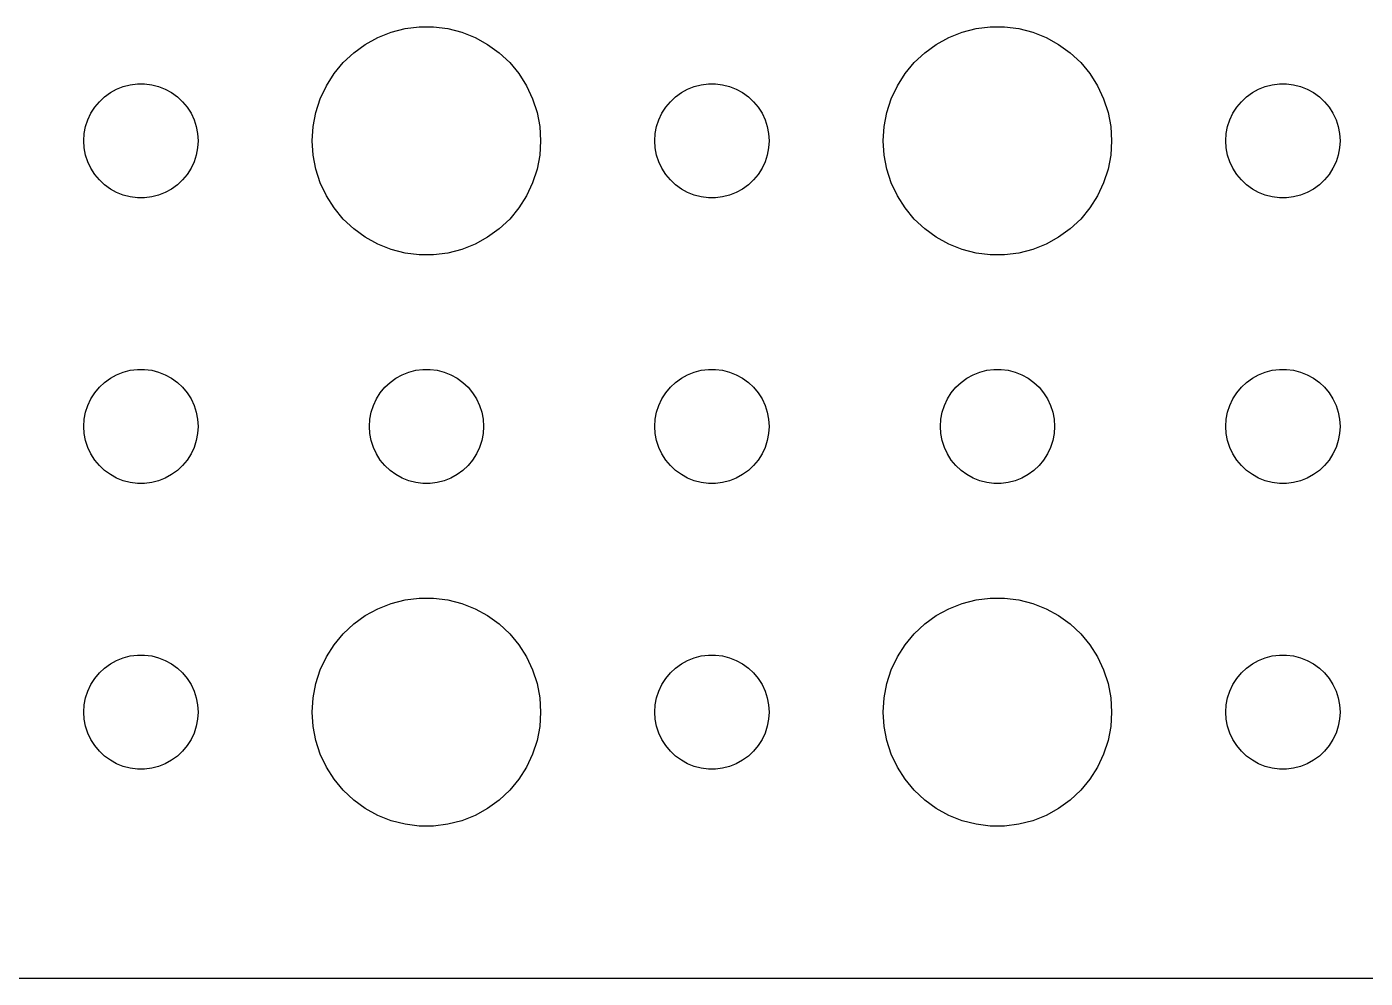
# Model space of a CAD drawing. Header units: metres. Extents: x -134 to 134, y 176 to 508.
# Drawn here: x -3 to 32.16, y 404.01 to 428.99 of the extents above; entities that cross this region are included whole.
import ezdxf

# ---------------------------------------------------------------- set-up
doc = ezdxf.new("R2010")
doc.units = ezdxf.units.M

msp = doc.modelspace()

# ---------------------------------------------------------------- linework, layer by layer
for p, q in [((6.93785, 428.947), (7.31161, 428.994)), ((7.31161, 428.994), (7.68837, 428.994)), ((7.68837, 428.994), (8.06213, 428.947)), ((21.9379, 428.947), (22.3116, 428.994)), ((22.3116, 428.994), (22.6884, 428.994)), ((22.6884, 428.994), (23.0621, 428.947)), ((5.89252, 428.533), (6.22266, 428.714)), ((6.22266, 428.714), (6.57294, 428.853)), ((6.57294, 428.853), (6.93785, 428.947)), ((8.06213, 428.947), (8.42705, 428.853)), ((8.42705, 428.853), (8.77733, 428.714)), ((8.77733, 428.714), (9.10747, 428.533)), ((20.8925, 428.533), (21.2227, 428.714)), ((21.2227, 428.714), (21.5729, 428.853)), ((21.5729, 428.853), (21.9379, 428.947)), ((23.0621, 428.947), (23.427, 428.853)), ((23.427, 428.853), (23.7773, 428.714)), ((23.7773, 428.714), (24.1075, 428.533)), ((5.31308, 428.054), (5.58772, 428.312)), ((5.58772, 428.312), (5.89252, 428.533)), ((9.10747, 428.533), (9.41226, 428.312)), ((9.41226, 428.312), (9.6869, 428.054)), ((20.3131, 428.054), (20.5877, 428.312)), ((20.5877, 428.312), (20.8925, 428.533)), ((24.1075, 428.533), (24.4123, 428.312)), ((24.4123, 428.312), (24.6869, 428.054)), ((5.07294, 427.763), (5.31308, 428.054)), ((9.6869, 428.054), (9.92705, 427.763)), ((20.0729, 427.763), (20.3131, 428.054)), ((24.6869, 428.054), (24.927, 427.763)), ((4.87108, 427.445), (5.07294, 427.763)), ((9.92705, 427.763), (10.1289, 427.445)), ((19.8711, 427.445), (20.0729, 427.763)), ((24.927, 427.763), (25.1289, 427.445)), ((-0.95613, 427.156), (-0.80373, 427.266)), ((-0.80373, 427.266), (-0.63866, 427.357)), ((-0.63866, 427.357), (-0.46352, 427.427)), ((-0.46352, 427.427), (-0.28107, 427.473)), ((-0.28107, 427.473), (-0.09418, 427.497)), ((-0.09418, 427.497), (0.09418, 427.497)), ((0.09418, 427.497), (0.28107, 427.473)), ((0.28107, 427.473), (0.46352, 427.427)), ((0.46352, 427.427), (0.63866, 427.357)), ((0.63866, 427.357), (0.80373, 427.266)), ((0.80373, 427.266), (0.95613, 427.156)), ((4.71066, 427.104), (4.87108, 427.445)), ((10.1289, 427.445), (10.2893, 427.104)), ((14.0439, 427.156), (14.1963, 427.266)), ((14.1963, 427.266), (14.3613, 427.357)), ((14.3613, 427.357), (14.5365, 427.427)), ((14.5365, 427.427), (14.7189, 427.473)), ((14.7189, 427.473), (14.9058, 427.497)), ((14.9058, 427.497), (15.0942, 427.497)), ((15.0942, 427.497), (15.2811, 427.473)), ((15.2811, 427.473), (15.4635, 427.427)), ((15.4635, 427.427), (15.6387, 427.357)), ((15.6387, 427.357), (15.8037, 427.266)), ((15.8037, 427.266), (15.9561, 427.156)), ((19.7107, 427.104), (19.8711, 427.445)), ((25.1289, 427.445), (25.2893, 427.104)), ((29.0439, 427.156), (29.1963, 427.266)), ((29.1963, 427.266), (29.3613, 427.357)), ((29.3613, 427.357), (29.5365, 427.427)), ((29.5365, 427.427), (29.7189, 427.473)), ((29.7189, 427.473), (29.9058, 427.497)), ((29.9058, 427.497), (30.0942, 427.497)), ((30.0942, 427.497), (30.2811, 427.473)), ((30.2811, 427.473), (30.4635, 427.427)), ((30.4635, 427.427), (30.6387, 427.357)), ((30.6387, 427.357), (30.8037, 427.266)), ((30.8037, 427.266), (30.9561, 427.156)), ((-1.31445, 426.723), (-1.21352, 426.882)), ((-1.21352, 426.882), (-1.09344, 427.027)), ((-1.09344, 427.027), (-0.95613, 427.156)), ((0.95613, 427.156), (1.09344, 427.027)), ((1.09344, 427.027), (1.21352, 426.882)), ((1.21352, 426.882), (1.31445, 426.723)), ((4.59424, 426.746), (4.71066, 427.104)), ((10.2893, 427.104), (10.4057, 426.746)), ((13.6855, 426.723), (13.7865, 426.882)), ((13.7865, 426.882), (13.9065, 427.027)), ((13.9065, 427.027), (14.0439, 427.156)), ((15.9561, 427.156), (16.0934, 427.027)), ((16.0934, 427.027), (16.2135, 426.882)), ((16.2135, 426.882), (16.3145, 426.723)), ((19.5942, 426.746), (19.7107, 427.104)), ((25.2893, 427.104), (25.4057, 426.746)), ((28.6855, 426.723), (28.7865, 426.882)), ((28.7865, 426.882), (28.9065, 427.027)), ((28.9065, 427.027), (29.0439, 427.156)), ((30.9561, 427.156), (31.0934, 427.027)), ((31.0934, 427.027), (31.2135, 426.882)), ((31.2135, 426.882), (31.3145, 426.723)), ((-1.45287, 426.373), (-1.39465, 426.552)), ((-1.39465, 426.552), (-1.31445, 426.723)), ((1.31445, 426.723), (1.39465, 426.552)), ((1.39465, 426.552), (1.45287, 426.373)), ((4.52365, 426.376), (4.59424, 426.746)), ((10.4057, 426.746), (10.4763, 426.376)), ((13.5471, 426.373), (13.6053, 426.552)), ((13.6053, 426.552), (13.6855, 426.723)), ((16.3145, 426.723), (16.3947, 426.552)), ((16.3947, 426.552), (16.4529, 426.373)), ((19.5237, 426.376), (19.5942, 426.746)), ((25.4057, 426.746), (25.4763, 426.376)), ((28.5471, 426.373), (28.6053, 426.552)), ((28.6053, 426.552), (28.6855, 426.723)), ((31.3145, 426.723), (31.3947, 426.552)), ((31.3947, 426.552), (31.4529, 426.373)), ((-1.5, 426), (-1.48816, 426.188)), ((-1.48816, 426.188), (-1.45287, 426.373)), ((1.45287, 426.373), (1.48816, 426.188)), ((1.48816, 426.188), (1.5, 426)), ((4.5, 426), (4.52365, 426.376)), ((10.4763, 426.376), (10.5, 426)), ((13.5, 426), (13.5118, 426.188)), ((13.5118, 426.188), (13.5471, 426.373)), ((16.4529, 426.373), (16.4882, 426.188)), ((16.4882, 426.188), (16.5, 426)), ((19.5, 426), (19.5237, 426.376)), ((25.4763, 426.376), (25.5, 426)), ((28.5, 426), (28.5118, 426.188)), ((28.5118, 426.188), (28.5471, 426.373)), ((31.4529, 426.373), (31.4882, 426.188)), ((31.4882, 426.188), (31.5, 426)), ((-1.48816, 425.812), (-1.5, 426)), ((-1.45287, 425.627), (-1.48816, 425.812)), ((1.48816, 425.812), (1.45287, 425.627)), ((1.5, 426), (1.48816, 425.812)), ((4.52365, 425.624), (4.5, 426)), ((10.5, 426), (10.4763, 425.624)), ((13.5118, 425.812), (13.5, 426)), ((13.5471, 425.627), (13.5118, 425.812)), ((16.4882, 425.812), (16.4529, 425.627)), ((16.5, 426), (16.4882, 425.812)), ((19.5237, 425.624), (19.5, 426)), ((25.5, 426), (25.4763, 425.624)), ((28.5118, 425.812), (28.5, 426)), ((28.5471, 425.627), (28.5118, 425.812)), ((31.4882, 425.812), (31.4529, 425.627)), ((31.5, 426), (31.4882, 425.812)), ((-1.39465, 425.448), (-1.45287, 425.627)), ((1.45287, 425.627), (1.39465, 425.448)), ((4.59424, 425.254), (4.52365, 425.624)), ((10.4763, 425.624), (10.4057, 425.254)), ((13.6053, 425.448), (13.5471, 425.627)), ((16.4529, 425.627), (16.3947, 425.448)), ((19.5942, 425.254), (19.5237, 425.624)), ((25.4763, 425.624), (25.4057, 425.254)), ((28.6053, 425.448), (28.5471, 425.627)), ((31.4529, 425.627), (31.3947, 425.448)), ((-1.31445, 425.277), (-1.39465, 425.448)), ((-1.21352, 425.118), (-1.31445, 425.277)), ((-1.09344, 424.973), (-1.21352, 425.118)), ((1.21352, 425.118), (1.09344, 424.973)), ((1.31445, 425.277), (1.21352, 425.118)), ((1.39465, 425.448), (1.31445, 425.277)), ((4.71066, 424.896), (4.59424, 425.254)), ((10.4057, 425.254), (10.2893, 424.896)), ((13.6855, 425.277), (13.6053, 425.448)), ((13.7865, 425.118), (13.6855, 425.277)), ((13.9065, 424.973), (13.7865, 425.118)), ((16.2135, 425.118), (16.0934, 424.973)), ((16.3145, 425.277), (16.2135, 425.118)), ((16.3947, 425.448), (16.3145, 425.277)), ((19.7107, 424.896), (19.5942, 425.254)), ((25.4057, 425.254), (25.2893, 424.896)), ((28.6855, 425.277), (28.6053, 425.448)), ((28.7865, 425.118), (28.6855, 425.277)), ((28.9065, 424.973), (28.7865, 425.118)), ((31.2135, 425.118), (31.0934, 424.973)), ((31.3145, 425.277), (31.2135, 425.118)), ((31.3947, 425.448), (31.3145, 425.277)), ((-0.95613, 424.844), (-1.09344, 424.973)), ((-0.80373, 424.734), (-0.95613, 424.844)), ((0.95613, 424.844), (0.80373, 424.734)), ((1.09344, 424.973), (0.95613, 424.844)), ((4.87108, 424.555), (4.71066, 424.896)), ((10.2893, 424.896), (10.1289, 424.555)), ((14.0439, 424.844), (13.9065, 424.973)), ((14.1963, 424.734), (14.0439, 424.844)), ((15.9561, 424.844), (15.8037, 424.734)), ((16.0934, 424.973), (15.9561, 424.844)), ((19.8711, 424.555), (19.7107, 424.896)), ((25.2893, 424.896), (25.1289, 424.555)), ((29.0439, 424.844), (28.9065, 424.973)), ((29.1963, 424.734), (29.0439, 424.844)), ((30.9561, 424.844), (30.8037, 424.734)), ((31.0934, 424.973), (30.9561, 424.844)), ((-0.63866, 424.643), (-0.80373, 424.734)), ((-0.46352, 424.573), (-0.63866, 424.643)), ((-0.28107, 424.527), (-0.46352, 424.573)), ((-0.09418, 424.503), (-0.28107, 424.527)), ((0.09418, 424.503), (-0.09418, 424.503)), ((0.28107, 424.527), (0.09418, 424.503)), ((0.46352, 424.573), (0.28107, 424.527)), ((0.63866, 424.643), (0.46352, 424.573)), ((0.80373, 424.734), (0.63866, 424.643)), ((5.07294, 424.237), (4.87108, 424.555)), ((10.1289, 424.555), (9.92705, 424.237)), ((14.3613, 424.643), (14.1963, 424.734)), ((14.5365, 424.573), (14.3613, 424.643)), ((14.7189, 424.527), (14.5365, 424.573)), ((14.9058, 424.503), (14.7189, 424.527)), ((15.0942, 424.503), (14.9058, 424.503)), ((15.2811, 424.527), (15.0942, 424.503)), ((15.4635, 424.573), (15.2811, 424.527)), ((15.6387, 424.643), (15.4635, 424.573)), ((15.8037, 424.734), (15.6387, 424.643)), ((20.0729, 424.237), (19.8711, 424.555)), ((25.1289, 424.555), (24.927, 424.237)), ((29.3613, 424.643), (29.1963, 424.734)), ((29.5365, 424.573), (29.3613, 424.643)), ((29.7189, 424.527), (29.5365, 424.573)), ((29.9058, 424.503), (29.7189, 424.527)), ((30.0942, 424.503), (29.9058, 424.503)), ((30.2811, 424.527), (30.0942, 424.503)), ((30.4635, 424.573), (30.2811, 424.527)), ((30.6387, 424.643), (30.4635, 424.573)), ((30.8037, 424.734), (30.6387, 424.643)), ((5.31308, 423.946), (5.07294, 424.237)), ((9.92705, 424.237), (9.6869, 423.946)), ((20.3131, 423.946), (20.0729, 424.237)), ((24.927, 424.237), (24.6869, 423.946)), ((5.58772, 423.688), (5.31308, 423.946)), ((9.6869, 423.946), (9.41226, 423.688)), ((20.5877, 423.688), (20.3131, 423.946)), ((24.6869, 423.946), (24.4123, 423.688)), ((5.89252, 423.467), (5.58772, 423.688)), ((6.22266, 423.286), (5.89252, 423.467)), ((9.10747, 423.467), (8.77733, 423.286)), ((9.41226, 423.688), (9.10747, 423.467)), ((20.8925, 423.467), (20.5877, 423.688)), ((21.2227, 423.286), (20.8925, 423.467)), ((24.1075, 423.467), (23.7773, 423.286)), ((24.4123, 423.688), (24.1075, 423.467)), ((6.57294, 423.147), (6.22266, 423.286)), ((6.93785, 423.053), (6.57294, 423.147)), ((7.31161, 423.006), (6.93785, 423.053)), ((7.68837, 423.006), (7.31161, 423.006)), ((8.06213, 423.053), (7.68837, 423.006)), ((8.42705, 423.147), (8.06213, 423.053)), ((8.77733, 423.286), (8.42705, 423.147)), ((21.5729, 423.147), (21.2227, 423.286)), ((21.9379, 423.053), (21.5729, 423.147)), ((22.3116, 423.006), (21.9379, 423.053)), ((22.6884, 423.006), (22.3116, 423.006)), ((23.0621, 423.053), (22.6884, 423.006)), ((23.427, 423.147), (23.0621, 423.053)), ((23.7773, 423.286), (23.427, 423.147)), ((-0.80373, 419.766), (-0.63866, 419.857)), ((-0.63866, 419.857), (-0.46352, 419.927)), ((-0.46352, 419.927), (-0.28107, 419.973)), ((-0.28107, 419.973), (-0.09418, 419.997)), ((-0.09418, 419.997), (0.09418, 419.997)), ((0.09418, 419.997), (0.28107, 419.973)), ((0.28107, 419.973), (0.46352, 419.927)), ((0.46352, 419.927), (0.63866, 419.857)), ((0.63866, 419.857), (0.80373, 419.766)), ((6.69626, 419.766), (6.86133, 419.857)), ((6.86133, 419.857), (7.03647, 419.927)), ((7.03647, 419.927), (7.21892, 419.973)), ((7.21892, 419.973), (7.40581, 419.997)), ((7.40581, 419.997), (7.59418, 419.997)), ((7.59418, 419.997), (7.78107, 419.973)), ((7.78107, 419.973), (7.96352, 419.927)), ((7.96352, 419.927), (8.13866, 419.857)), ((8.13866, 419.857), (8.30373, 419.766)), ((14.1963, 419.766), (14.3613, 419.857)), ((14.3613, 419.857), (14.5365, 419.927)), ((14.5365, 419.927), (14.7189, 419.973)), ((14.7189, 419.973), (14.9058, 419.997)), ((14.9058, 419.997), (15.0942, 419.997)), ((15.0942, 419.997), (15.2811, 419.973)), ((15.2811, 419.973), (15.4635, 419.927)), ((15.4635, 419.927), (15.6387, 419.857)), ((15.6387, 419.857), (15.8037, 419.766)), ((21.6963, 419.766), (21.8613, 419.857)), ((21.8613, 419.857), (22.0365, 419.927)), ((22.0365, 419.927), (22.2189, 419.973)), ((22.2189, 419.973), (22.4058, 419.997)), ((22.4058, 419.997), (22.5942, 419.997)), ((22.5942, 419.997), (22.7811, 419.973)), ((22.7811, 419.973), (22.9635, 419.927)), ((22.9635, 419.927), (23.1387, 419.857)), ((23.1387, 419.857), (23.3037, 419.766)), ((29.1963, 419.766), (29.3613, 419.857)), ((29.3613, 419.857), (29.5365, 419.927)), ((29.5365, 419.927), (29.7189, 419.973)), ((29.7189, 419.973), (29.9058, 419.997)), ((29.9058, 419.997), (30.0942, 419.997)), ((30.0942, 419.997), (30.2811, 419.973)), ((30.2811, 419.973), (30.4635, 419.927)), ((30.4635, 419.927), (30.6387, 419.857)), ((30.6387, 419.857), (30.8037, 419.766)), ((-1.21352, 419.382), (-1.09344, 419.527)), ((-1.09344, 419.527), (-0.95613, 419.656)), ((-0.95613, 419.656), (-0.80373, 419.766)), ((0.80373, 419.766), (0.95613, 419.656)), ((0.95613, 419.656), (1.09344, 419.527)), ((1.09344, 419.527), (1.21352, 419.382)), ((6.28647, 419.382), (6.40654, 419.527)), ((6.40654, 419.527), (6.54385, 419.656)), ((6.54385, 419.656), (6.69626, 419.766)), ((8.30373, 419.766), (8.45613, 419.656)), ((8.45613, 419.656), (8.59344, 419.527)), ((8.59344, 419.527), (8.71352, 419.382)), ((13.7865, 419.382), (13.9065, 419.527)), ((13.9065, 419.527), (14.0439, 419.656)), ((14.0439, 419.656), (14.1963, 419.766)), ((15.8037, 419.766), (15.9561, 419.656)), ((15.9561, 419.656), (16.0934, 419.527)), ((16.0934, 419.527), (16.2135, 419.382)), ((21.2865, 419.382), (21.4065, 419.527)), ((21.4065, 419.527), (21.5439, 419.656)), ((21.5439, 419.656), (21.6963, 419.766)), ((23.3037, 419.766), (23.4561, 419.656)), ((23.4561, 419.656), (23.5934, 419.527)), ((23.5934, 419.527), (23.7135, 419.382)), ((28.7865, 419.382), (28.9065, 419.527)), ((28.9065, 419.527), (29.0439, 419.656)), ((29.0439, 419.656), (29.1963, 419.766)), ((30.8037, 419.766), (30.9561, 419.656)), ((30.9561, 419.656), (31.0934, 419.527)), ((31.0934, 419.527), (31.2135, 419.382)), ((-1.39465, 419.052), (-1.31445, 419.223)), ((-1.31445, 419.223), (-1.21352, 419.382)), ((1.21352, 419.382), (1.31445, 419.223)), ((1.31445, 419.223), (1.39465, 419.052)), ((6.10533, 419.052), (6.18553, 419.223)), ((6.18553, 419.223), (6.28647, 419.382)), ((8.71352, 419.382), (8.81445, 419.223)), ((8.81445, 419.223), (8.89465, 419.052)), ((13.6053, 419.052), (13.6855, 419.223)), ((13.6855, 419.223), (13.7865, 419.382)), ((16.2135, 419.382), (16.3145, 419.223)), ((16.3145, 419.223), (16.3947, 419.052)), ((21.1053, 419.052), (21.1855, 419.223)), ((21.1855, 419.223), (21.2865, 419.382)), ((23.7135, 419.382), (23.8145, 419.223)), ((23.8145, 419.223), (23.8947, 419.052)), ((28.6053, 419.052), (28.6855, 419.223)), ((28.6855, 419.223), (28.7865, 419.382)), ((31.2135, 419.382), (31.3145, 419.223)), ((31.3145, 419.223), (31.3947, 419.052)), ((-1.48816, 418.688), (-1.45287, 418.873)), ((-1.45287, 418.873), (-1.39465, 419.052)), ((1.39465, 419.052), (1.45287, 418.873)), ((1.45287, 418.873), (1.48816, 418.688)), ((6.01183, 418.688), (6.04712, 418.873)), ((6.04712, 418.873), (6.10533, 419.052)), ((8.89465, 419.052), (8.95287, 418.873)), ((8.95287, 418.873), (8.98816, 418.688)), ((13.5118, 418.688), (13.5471, 418.873)), ((13.5471, 418.873), (13.6053, 419.052)), ((16.3947, 419.052), (16.4529, 418.873)), ((16.4529, 418.873), (16.4882, 418.688)), ((21.0118, 418.688), (21.0471, 418.873)), ((21.0471, 418.873), (21.1053, 419.052)), ((23.8947, 419.052), (23.9529, 418.873)), ((23.9529, 418.873), (23.9882, 418.688)), ((28.5118, 418.688), (28.5471, 418.873)), ((28.5471, 418.873), (28.6053, 419.052)), ((31.3947, 419.052), (31.4529, 418.873)), ((31.4529, 418.873), (31.4882, 418.688)), ((-1.5, 418.5), (-1.48816, 418.688)), ((-1.48816, 418.312), (-1.5, 418.5)), ((1.48816, 418.688), (1.5, 418.5)), ((1.5, 418.5), (1.48816, 418.312)), ((6, 418.5), (6.01183, 418.688)), ((6.01183, 418.312), (6, 418.5)), ((8.98816, 418.688), (9, 418.5)), ((9, 418.5), (8.98816, 418.312)), ((13.5, 418.5), (13.5118, 418.688)), ((13.5118, 418.312), (13.5, 418.5)), ((16.4882, 418.688), (16.5, 418.5)), ((16.5, 418.5), (16.4882, 418.312)), ((21, 418.5), (21.0118, 418.688)), ((21.0118, 418.312), (21, 418.5)), ((23.9882, 418.688), (24, 418.5)), ((24, 418.5), (23.9882, 418.312)), ((28.5, 418.5), (28.5118, 418.688)), ((28.5118, 418.312), (28.5, 418.5)), ((31.4882, 418.688), (31.5, 418.5)), ((31.5, 418.5), (31.4882, 418.312)), ((-1.45287, 418.127), (-1.48816, 418.312)), ((-1.39465, 417.948), (-1.45287, 418.127)), ((1.45287, 418.127), (1.39465, 417.948)), ((1.48816, 418.312), (1.45287, 418.127)), ((6.04712, 418.127), (6.01183, 418.312)), ((6.10533, 417.948), (6.04712, 418.127)), ((8.95287, 418.127), (8.89465, 417.948)), ((8.98816, 418.312), (8.95287, 418.127)), ((13.5471, 418.127), (13.5118, 418.312)), ((13.6053, 417.948), (13.5471, 418.127)), ((16.4529, 418.127), (16.3947, 417.948)), ((16.4882, 418.312), (16.4529, 418.127)), ((21.0471, 418.127), (21.0118, 418.312)), ((21.1053, 417.948), (21.0471, 418.127)), ((23.9529, 418.127), (23.8947, 417.948)), ((23.9882, 418.312), (23.9529, 418.127)), ((28.5471, 418.127), (28.5118, 418.312)), ((28.6053, 417.948), (28.5471, 418.127)), ((31.4529, 418.127), (31.3947, 417.948)), ((31.4882, 418.312), (31.4529, 418.127)), ((-1.31445, 417.777), (-1.39465, 417.948)), ((-1.21352, 417.618), (-1.31445, 417.777)), ((1.31445, 417.777), (1.21352, 417.618)), ((1.39465, 417.948), (1.31445, 417.777)), ((6.18553, 417.777), (6.10533, 417.948)), ((6.28647, 417.618), (6.18553, 417.777)), ((8.81445, 417.777), (8.71352, 417.618)), ((8.89465, 417.948), (8.81445, 417.777)), ((13.6855, 417.777), (13.6053, 417.948)), ((13.7865, 417.618), (13.6855, 417.777)), ((16.3145, 417.777), (16.2135, 417.618)), ((16.3947, 417.948), (16.3145, 417.777)), ((21.1855, 417.777), (21.1053, 417.948)), ((21.2865, 417.618), (21.1855, 417.777)), ((23.8145, 417.777), (23.7135, 417.618)), ((23.8947, 417.948), (23.8145, 417.777)), ((28.6855, 417.777), (28.6053, 417.948)), ((28.7865, 417.618), (28.6855, 417.777)), ((31.3145, 417.777), (31.2135, 417.618)), ((31.3947, 417.948), (31.3145, 417.777)), ((-1.09344, 417.473), (-1.21352, 417.618)), ((-0.95613, 417.344), (-1.09344, 417.473)), ((1.09344, 417.473), (0.95613, 417.344)), ((1.21352, 417.618), (1.09344, 417.473)), ((6.40654, 417.473), (6.28647, 417.618)), ((6.54385, 417.344), (6.40654, 417.473)), ((8.59344, 417.473), (8.45613, 417.344)), ((8.71352, 417.618), (8.59344, 417.473)), ((13.9065, 417.473), (13.7865, 417.618)), ((14.0439, 417.344), (13.9065, 417.473)), ((16.0934, 417.473), (15.9561, 417.344)), ((16.2135, 417.618), (16.0934, 417.473)), ((21.4065, 417.473), (21.2865, 417.618)), ((21.5439, 417.344), (21.4065, 417.473)), ((23.5934, 417.473), (23.4561, 417.344)), ((23.7135, 417.618), (23.5934, 417.473)), ((28.9065, 417.473), (28.7865, 417.618)), ((29.0439, 417.344), (28.9065, 417.473)), ((31.0934, 417.473), (30.9561, 417.344)), ((31.2135, 417.618), (31.0934, 417.473)), ((-0.80373, 417.234), (-0.95613, 417.344)), ((-0.63866, 417.143), (-0.80373, 417.234)), ((-0.46352, 417.073), (-0.63866, 417.143)), ((-0.28107, 417.027), (-0.46352, 417.073)), ((-0.09418, 417.003), (-0.28107, 417.027)), ((0.28107, 417.027), (0.09418, 417.003)), ((0.46352, 417.073), (0.28107, 417.027)), ((0.63866, 417.143), (0.46352, 417.073)), ((0.80373, 417.234), (0.63866, 417.143)), ((0.95613, 417.344), (0.80373, 417.234)), ((6.69626, 417.234), (6.54385, 417.344)), ((6.86133, 417.143), (6.69626, 417.234)), ((7.03647, 417.073), (6.86133, 417.143)), ((7.21892, 417.027), (7.03647, 417.073)), ((7.40581, 417.003), (7.21892, 417.027)), ((7.78107, 417.027), (7.59418, 417.003)), ((7.96352, 417.073), (7.78107, 417.027)), ((8.13866, 417.143), (7.96352, 417.073)), ((8.30373, 417.234), (8.13866, 417.143)), ((8.45613, 417.344), (8.30373, 417.234)), ((14.1963, 417.234), (14.0439, 417.344)), ((14.3613, 417.143), (14.1963, 417.234)), ((14.5365, 417.073), (14.3613, 417.143)), ((14.7189, 417.027), (14.5365, 417.073)), ((14.9058, 417.003), (14.7189, 417.027)), ((15.2811, 417.027), (15.0942, 417.003)), ((15.4635, 417.073), (15.2811, 417.027)), ((15.6387, 417.143), (15.4635, 417.073)), ((15.8037, 417.234), (15.6387, 417.143)), ((15.9561, 417.344), (15.8037, 417.234)), ((21.6963, 417.234), (21.5439, 417.344)), ((21.8613, 417.143), (21.6963, 417.234)), ((22.0365, 417.073), (21.8613, 417.143)), ((22.2189, 417.027), (22.0365, 417.073)), ((22.4058, 417.003), (22.2189, 417.027)), ((22.7811, 417.027), (22.5942, 417.003)), ((22.9635, 417.073), (22.7811, 417.027)), ((23.1387, 417.143), (22.9635, 417.073)), ((23.3037, 417.234), (23.1387, 417.143)), ((23.4561, 417.344), (23.3037, 417.234)), ((29.1963, 417.234), (29.0439, 417.344)), ((29.3613, 417.143), (29.1963, 417.234)), ((29.5365, 417.073), (29.3613, 417.143)), ((29.7189, 417.027), (29.5365, 417.073)), ((29.9058, 417.003), (29.7189, 417.027)), ((30.2811, 417.027), (30.0942, 417.003)), ((30.4635, 417.073), (30.2811, 417.027)), ((30.6387, 417.143), (30.4635, 417.073)), ((30.8037, 417.234), (30.6387, 417.143)), ((30.9561, 417.344), (30.8037, 417.234)), ((0.09418, 417.003), (-0.09418, 417.003)), ((7.59418, 417.003), (7.40581, 417.003)), ((15.0942, 417.003), (14.9058, 417.003)), ((22.5942, 417.003), (22.4058, 417.003)), ((30.0942, 417.003), (29.9058, 417.003)), ((6.22266, 413.714), (6.57294, 413.853)), ((6.57294, 413.853), (6.93785, 413.947)), ((6.93785, 413.947), (7.31161, 413.994)), ((7.31161, 413.994), (7.68837, 413.994)), ((7.68837, 413.994), (8.06213, 413.947)), ((8.06213, 413.947), (8.42705, 413.853)), ((8.42705, 413.853), (8.77733, 413.714)), ((21.2227, 413.714), (21.5729, 413.853)), ((21.5729, 413.853), (21.9379, 413.947)), ((21.9379, 413.947), (22.3116, 413.994)), ((22.3116, 413.994), (22.6884, 413.994)), ((22.6884, 413.994), (23.0621, 413.947)), ((23.0621, 413.947), (23.427, 413.853)), ((23.427, 413.853), (23.7773, 413.714)), ((5.58772, 413.312), (5.89252, 413.533)), ((5.89252, 413.533), (6.22266, 413.714)), ((8.77733, 413.714), (9.10747, 413.533)), ((9.10747, 413.533), (9.41226, 413.312)), ((20.5877, 413.312), (20.8925, 413.533)), ((20.8925, 413.533), (21.2227, 413.714)), ((23.7773, 413.714), (24.1075, 413.533)), ((24.1075, 413.533), (24.4123, 413.312)), ((5.31308, 413.054), (5.58772, 413.312)), ((9.41226, 413.312), (9.6869, 413.054)), ((20.3131, 413.054), (20.5877, 413.312)), ((24.4123, 413.312), (24.6869, 413.054)), ((5.07294, 412.763), (5.31308, 413.054)), ((9.6869, 413.054), (9.92705, 412.763)), ((20.0729, 412.763), (20.3131, 413.054)), ((24.6869, 413.054), (24.927, 412.763)), ((-0.46352, 412.427), (-0.28107, 412.473)), ((-0.28107, 412.473), (-0.09418, 412.497)), ((-0.09418, 412.497), (0.09418, 412.497)), ((0.09418, 412.497), (0.28107, 412.473)), ((0.28107, 412.473), (0.46352, 412.427)), ((4.71066, 412.104), (4.87108, 412.445)), ((4.87108, 412.445), (5.07294, 412.763)), ((9.92705, 412.763), (10.1289, 412.445)), ((10.1289, 412.445), (10.2893, 412.104)), ((14.5365, 412.427), (14.7189, 412.473)), ((14.7189, 412.473), (14.9058, 412.497)), ((14.9058, 412.497), (15.0942, 412.497)), ((15.0942, 412.497), (15.2811, 412.473)), ((15.2811, 412.473), (15.4635, 412.427)), ((19.7107, 412.104), (19.8711, 412.445)), ((19.8711, 412.445), (20.0729, 412.763)), ((24.927, 412.763), (25.1289, 412.445)), ((25.1289, 412.445), (25.2893, 412.104)), ((29.5365, 412.427), (29.7189, 412.473)), ((29.7189, 412.473), (29.9058, 412.497)), ((29.9058, 412.497), (30.0942, 412.497)), ((30.0942, 412.497), (30.2811, 412.473)), ((30.2811, 412.473), (30.4635, 412.427)), ((-1.09344, 412.027), (-0.95613, 412.156)), ((-0.95613, 412.156), (-0.80373, 412.266)), ((-0.80373, 412.266), (-0.63866, 412.357)), ((-0.63866, 412.357), (-0.46352, 412.427)), ((0.46352, 412.427), (0.63866, 412.357)), ((0.63866, 412.357), (0.80373, 412.266)), ((0.80373, 412.266), (0.95613, 412.156)), ((0.95613, 412.156), (1.09344, 412.027)), ((4.59424, 411.746), (4.71066, 412.104)), ((10.2893, 412.104), (10.4057, 411.746)), ((13.9065, 412.027), (14.0439, 412.156)), ((14.0439, 412.156), (14.1963, 412.266)), ((14.1963, 412.266), (14.3613, 412.357)), ((14.3613, 412.357), (14.5365, 412.427)), ((15.4635, 412.427), (15.6387, 412.357)), ((15.6387, 412.357), (15.8037, 412.266)), ((15.8037, 412.266), (15.9561, 412.156)), ((15.9561, 412.156), (16.0934, 412.027)), ((19.5942, 411.746), (19.7107, 412.104)), ((25.2893, 412.104), (25.4057, 411.746)), ((28.9065, 412.027), (29.0439, 412.156)), ((29.0439, 412.156), (29.1963, 412.266)), ((29.1963, 412.266), (29.3613, 412.357)), ((29.3613, 412.357), (29.5365, 412.427)), ((30.4635, 412.427), (30.6387, 412.357)), ((30.6387, 412.357), (30.8037, 412.266)), ((30.8037, 412.266), (30.9561, 412.156)), ((30.9561, 412.156), (31.0934, 412.027)), ((-1.31445, 411.723), (-1.21352, 411.882)), ((-1.21352, 411.882), (-1.09344, 412.027)), ((1.09344, 412.027), (1.21352, 411.882)), ((1.21352, 411.882), (1.31445, 411.723)), ((4.52365, 411.376), (4.59424, 411.746)), ((10.4057, 411.746), (10.4763, 411.376)), ((13.6855, 411.723), (13.7865, 411.882)), ((13.7865, 411.882), (13.9065, 412.027)), ((16.0934, 412.027), (16.2135, 411.882)), ((16.2135, 411.882), (16.3145, 411.723)), ((19.5237, 411.376), (19.5942, 411.746)), ((25.4057, 411.746), (25.4763, 411.376)), ((28.6855, 411.723), (28.7865, 411.882)), ((28.7865, 411.882), (28.9065, 412.027)), ((31.0934, 412.027), (31.2135, 411.882)), ((31.2135, 411.882), (31.3145, 411.723)), ((-1.45287, 411.373), (-1.39465, 411.552)), ((-1.39465, 411.552), (-1.31445, 411.723)), ((1.31445, 411.723), (1.39465, 411.552)), ((1.39465, 411.552), (1.45287, 411.373)), ((13.5471, 411.373), (13.6053, 411.552)), ((13.6053, 411.552), (13.6855, 411.723)), ((16.3145, 411.723), (16.3947, 411.552)), ((16.3947, 411.552), (16.4529, 411.373)), ((28.5471, 411.373), (28.6053, 411.552)), ((28.6053, 411.552), (28.6855, 411.723)), ((31.3145, 411.723), (31.3947, 411.552)), ((31.3947, 411.552), (31.4529, 411.373)), ((-1.5, 411), (-1.48816, 411.188)), ((-1.48816, 411.188), (-1.45287, 411.373)), ((1.45287, 411.373), (1.48816, 411.188)), ((1.48816, 411.188), (1.5, 411)), ((4.5, 411), (4.52365, 411.376)), ((10.4763, 411.376), (10.5, 411)), ((13.5, 411), (13.5118, 411.188)), ((13.5118, 411.188), (13.5471, 411.373)), ((16.4529, 411.373), (16.4882, 411.188)), ((16.4882, 411.188), (16.5, 411)), ((19.5, 411), (19.5237, 411.376)), ((25.4763, 411.376), (25.5, 411)), ((28.5, 411), (28.5118, 411.188)), ((28.5118, 411.188), (28.5471, 411.373)), ((31.4529, 411.373), (31.4882, 411.188)), ((31.4882, 411.188), (31.5, 411)), ((-1.48816, 410.812), (-1.5, 411)), ((-1.45287, 410.627), (-1.48816, 410.812)), ((1.48816, 410.812), (1.45287, 410.627)), ((1.5, 411), (1.48816, 410.812)), ((4.52365, 410.624), (4.5, 411)), ((10.5, 411), (10.4763, 410.624)), ((13.5118, 410.812), (13.5, 411)), ((13.5471, 410.627), (13.5118, 410.812)), ((16.4882, 410.812), (16.4529, 410.627)), ((16.5, 411), (16.4882, 410.812)), ((19.5237, 410.624), (19.5, 411)), ((25.5, 411), (25.4763, 410.624)), ((28.5118, 410.812), (28.5, 411)), ((28.5471, 410.627), (28.5118, 410.812)), ((31.4882, 410.812), (31.4529, 410.627)), ((31.5, 411), (31.4882, 410.812)), ((-1.39465, 410.448), (-1.45287, 410.627)), ((-1.31445, 410.277), (-1.39465, 410.448)), ((1.39465, 410.448), (1.31445, 410.277)), ((1.45287, 410.627), (1.39465, 410.448)), ((4.59424, 410.254), (4.52365, 410.624)), ((10.4763, 410.624), (10.4057, 410.254)), ((13.6053, 410.448), (13.5471, 410.627)), ((13.6855, 410.277), (13.6053, 410.448)), ((16.3947, 410.448), (16.3145, 410.277)), ((16.4529, 410.627), (16.3947, 410.448)), ((19.5942, 410.254), (19.5237, 410.624)), ((25.4763, 410.624), (25.4057, 410.254)), ((28.6053, 410.448), (28.5471, 410.627)), ((28.6855, 410.277), (28.6053, 410.448)), ((31.3947, 410.448), (31.3145, 410.277)), ((31.4529, 410.627), (31.3947, 410.448)), ((-1.21352, 410.118), (-1.31445, 410.277)), ((-1.09344, 409.973), (-1.21352, 410.118)), ((1.21352, 410.118), (1.09344, 409.973)), ((1.31445, 410.277), (1.21352, 410.118)), ((4.71066, 409.896), (4.59424, 410.254)), ((10.4057, 410.254), (10.2893, 409.896)), ((13.7865, 410.118), (13.6855, 410.277)), ((13.9065, 409.973), (13.7865, 410.118)), ((16.2135, 410.118), (16.0934, 409.973)), ((16.3145, 410.277), (16.2135, 410.118)), ((19.7107, 409.896), (19.5942, 410.254)), ((25.4057, 410.254), (25.2893, 409.896)), ((28.7865, 410.118), (28.6855, 410.277)), ((28.9065, 409.973), (28.7865, 410.118)), ((31.2135, 410.118), (31.0934, 409.973)), ((31.3145, 410.277), (31.2135, 410.118)), ((-0.95613, 409.844), (-1.09344, 409.973)), ((-0.80373, 409.734), (-0.95613, 409.844)), ((-0.63866, 409.643), (-0.80373, 409.734)), ((-0.46352, 409.573), (-0.63866, 409.643)), ((0.63866, 409.643), (0.46352, 409.573)), ((0.80373, 409.734), (0.63866, 409.643)), ((0.95613, 409.844), (0.80373, 409.734)), ((1.09344, 409.973), (0.95613, 409.844)), ((4.87108, 409.555), (4.71066, 409.896)), ((10.2893, 409.896), (10.1289, 409.555)), ((14.0439, 409.844), (13.9065, 409.973)), ((14.1963, 409.734), (14.0439, 409.844)), ((14.3613, 409.643), (14.1963, 409.734)), ((14.5365, 409.573), (14.3613, 409.643)), ((15.6387, 409.643), (15.4635, 409.573)), ((15.8037, 409.734), (15.6387, 409.643)), ((15.9561, 409.844), (15.8037, 409.734)), ((16.0934, 409.973), (15.9561, 409.844)), ((19.8711, 409.555), (19.7107, 409.896)), ((25.2893, 409.896), (25.1289, 409.555)), ((29.0439, 409.844), (28.9065, 409.973)), ((29.1963, 409.734), (29.0439, 409.844)), ((29.3613, 409.643), (29.1963, 409.734)), ((29.5365, 409.573), (29.3613, 409.643)), ((30.6387, 409.643), (30.4635, 409.573)), ((30.8037, 409.734), (30.6387, 409.643)), ((30.9561, 409.844), (30.8037, 409.734)), ((31.0934, 409.973), (30.9561, 409.844)), ((-0.28107, 409.527), (-0.46352, 409.573)), ((-0.09418, 409.503), (-0.28107, 409.527)), ((0.09418, 409.503), (-0.09418, 409.503)), ((0.28107, 409.527), (0.09418, 409.503)), ((0.46352, 409.573), (0.28107, 409.527)), ((5.07294, 409.237), (4.87108, 409.555)), ((10.1289, 409.555), (9.92705, 409.237)), ((14.7189, 409.527), (14.5365, 409.573)), ((14.9058, 409.503), (14.7189, 409.527)), ((15.0942, 409.503), (14.9058, 409.503)), ((15.2811, 409.527), (15.0942, 409.503)), ((15.4635, 409.573), (15.2811, 409.527)), ((20.0729, 409.237), (19.8711, 409.555)), ((25.1289, 409.555), (24.927, 409.237)), ((29.7189, 409.527), (29.5365, 409.573)), ((29.9058, 409.503), (29.7189, 409.527)), ((30.0942, 409.503), (29.9058, 409.503)), ((30.2811, 409.527), (30.0942, 409.503)), ((30.4635, 409.573), (30.2811, 409.527)), ((5.31308, 408.946), (5.07294, 409.237)), ((5.58772, 408.688), (5.31308, 408.946)), ((9.6869, 408.946), (9.41226, 408.688)), ((9.92705, 409.237), (9.6869, 408.946)), ((20.3131, 408.946), (20.0729, 409.237)), ((20.5877, 408.688), (20.3131, 408.946)), ((24.6869, 408.946), (24.4123, 408.688)), ((24.927, 409.237), (24.6869, 408.946)), ((5.89252, 408.467), (5.58772, 408.688)), ((9.41226, 408.688), (9.10747, 408.467)), ((20.8925, 408.467), (20.5877, 408.688)), ((24.4123, 408.688), (24.1075, 408.467)), ((6.22266, 408.286), (5.89252, 408.467)), ((6.57294, 408.147), (6.22266, 408.286)), ((8.77733, 408.286), (8.42705, 408.147)), ((9.10747, 408.467), (8.77733, 408.286)), ((21.2227, 408.286), (20.8925, 408.467)), ((21.5729, 408.147), (21.2227, 408.286)), ((23.7773, 408.286), (23.427, 408.147)), ((24.1075, 408.467), (23.7773, 408.286)), ((6.93785, 408.053), (6.57294, 408.147)), ((7.31161, 408.006), (6.93785, 408.053)), ((7.68837, 408.006), (7.31161, 408.006)), ((8.06213, 408.053), (7.68837, 408.006)), ((8.42705, 408.147), (8.06213, 408.053)), ((21.9379, 408.053), (21.5729, 408.147)), ((22.3116, 408.006), (21.9379, 408.053)), ((22.6884, 408.006), (22.3116, 408.006)), ((23.0621, 408.053), (22.6884, 408.006)), ((23.427, 408.147), (23.0621, 408.053)), ((-129.814, 404.01), (129.814, 404.01))]:
    msp.add_line(p, q)

doc.saveas('drawing.dxf')
